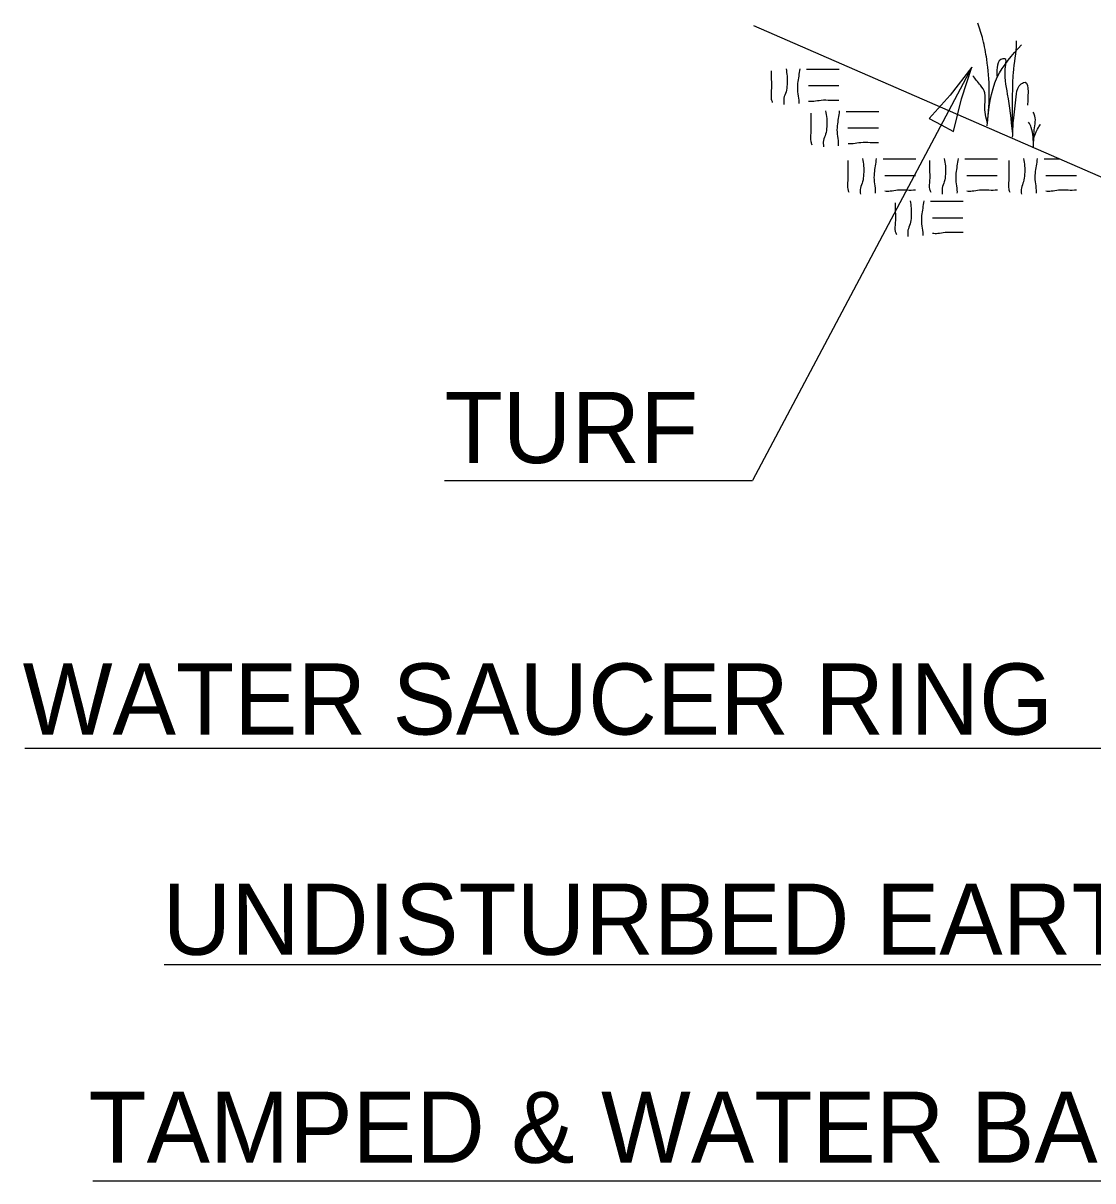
# Model space of a CAD drawing. Extents: x 0 to 2.83, y 0 to 1.83.
# Drawn here: x 1.6354 to 1.8264, y 1.2805 to 1.4872 of the extents above; entities that cross this region are included whole.
import ezdxf

# ---------------------------------------------------------------- set-up
doc = ezdxf.new("R2010")
doc.units = 0
doc.layers.add('RD_Pr_Roadway_Items', color=7, linetype='Continuous')
doc.layers.add('RD_Pr_Roadway_Notes', color=7, linetype='Continuous')

msp = doc.modelspace()

# ---------------------------------------------------------------- linework, layer by layer
at = {"layer": 'RD_Pr_Roadway_Items'}
msp.add_line((2.02156, 1.37532), (1.76585, 1.48668), dxfattribs=at)
for points in [[(1.80759, 1.46925), (1.80788, 1.47517), (1.80743, 1.48072), (1.80675, 1.48423), (1.80584, 1.48717)], [(1.81207, 1.46698), (1.81206, 1.47458), (1.8122, 1.47832), (1.81275, 1.48364), (1.81275, 1.48399)], [(1.80751, 1.46887), (1.80932, 1.47754), (1.81365, 1.48332)], [(1.81207, 1.46746), (1.81116, 1.47451), (1.81082, 1.47977), (1.81068, 1.4808), (1.81033, 1.4808), (1.80923, 1.47769)], [(1.76896, 1.47867), (1.76896, 1.47716), (1.76896, 1.47509), (1.76896, 1.47359), (1.76914, 1.47303)], [(1.77159, 1.47904), (1.77178, 1.47773), (1.77178, 1.47622), (1.77159, 1.47491), (1.77121, 1.47378), (1.77121, 1.47265)], [(1.77404, 1.47904), (1.77385, 1.47773), (1.77366, 1.47641), (1.77366, 1.47491), (1.77385, 1.4734), (1.77385, 1.47284)], [(1.78109, 1.47892), (1.7794, 1.47892), (1.77771, 1.47892), (1.7762, 1.47892), (1.77526, 1.47892)], [(1.80758, 1.46921), (1.80709, 1.47257), (1.80709, 1.47472), (1.8063, 1.47608), (1.80494, 1.47778)], [(1.78104, 1.47597), (1.77934, 1.47597), (1.77746, 1.47597), (1.77596, 1.47597), (1.77558, 1.47597)], [(1.81206, 1.46684), (1.8122, 1.46974), (1.81268, 1.47403), (1.81323, 1.47596), (1.81399, 1.47659), (1.81469, 1.47251)], [(1.78105, 1.47338), (1.77955, 1.47338), (1.77785, 1.47338), (1.77654, 1.47319), (1.77559, 1.47319)], [(1.77866, 1.4715), (1.77885, 1.47018), (1.77885, 1.46868), (1.77866, 1.46736), (1.77828, 1.46623), (1.77828, 1.4651)], [(1.78111, 1.4715), (1.78092, 1.47018), (1.78073, 1.46886), (1.78073, 1.46736), (1.78092, 1.46586), (1.78092, 1.46529)], [(1.78816, 1.47137), (1.78647, 1.47137), (1.78478, 1.47137), (1.78327, 1.47137), (1.78233, 1.47137)], [(1.77602, 1.47112), (1.77602, 1.46962), (1.77602, 1.46755), (1.77602, 1.46604), (1.77621, 1.46548)], [(1.81577, 1.46508), (1.81538, 1.46852), (1.81492, 1.46953)], [(1.81579, 1.4652), (1.81593, 1.46815), (1.81593, 1.47091), (1.81575, 1.47128)], [(1.7881, 1.46842), (1.78641, 1.46842), (1.78453, 1.46842), (1.78302, 1.46842), (1.78265, 1.46842)], [(1.81575, 1.46492), (1.81612, 1.4675), (1.81667, 1.46852), (1.81704, 1.46916)], [(1.78812, 1.46583), (1.78661, 1.46583), (1.78492, 1.46583), (1.7836, 1.46565), (1.78266, 1.46565)], [(1.78262, 1.46263), (1.78262, 1.46113), (1.78262, 1.45906), (1.78262, 1.45756), (1.78281, 1.45699)], [(1.78526, 1.46301), (1.78544, 1.46169), (1.78544, 1.46019), (1.78526, 1.45887), (1.78488, 1.45774), (1.78488, 1.45662)], [(1.7877, 1.46301), (1.78751, 1.46169), (1.78733, 1.46038), (1.78733, 1.45887), (1.78751, 1.45737), (1.78751, 1.4568)], [(1.79476, 1.46288), (1.79307, 1.46288), (1.79137, 1.46288), (1.78987, 1.46288), (1.78893, 1.46288)], [(1.79723, 1.46263), (1.79723, 1.46113), (1.79723, 1.45906), (1.79723, 1.45756), (1.79742, 1.45699)], [(1.79986, 1.46301), (1.80005, 1.46169), (1.80005, 1.46019), (1.79986, 1.45887), (1.79949, 1.45774), (1.79949, 1.45662)], [(1.80231, 1.46301), (1.80212, 1.46169), (1.80193, 1.46038), (1.80193, 1.45887), (1.80212, 1.45737), (1.80212, 1.4568)], [(1.80937, 1.46288), (1.80768, 1.46288), (1.80598, 1.46288), (1.80448, 1.46288), (1.80354, 1.46288)], [(1.81137, 1.46263), (1.81137, 1.46113), (1.81137, 1.45906), (1.81137, 1.45756), (1.81156, 1.45699)], [(1.814, 1.46301), (1.81419, 1.46169), (1.81419, 1.46019), (1.814, 1.45887), (1.81363, 1.45774), (1.81363, 1.45662)], [(1.81645, 1.46301), (1.81626, 1.46169), (1.81607, 1.46038), (1.81607, 1.45887), (1.81626, 1.45737), (1.81626, 1.4568)], [(1.8205, 1.46288), (1.82012, 1.46288), (1.81861, 1.46288), (1.81767, 1.46288)], [(1.7947, 1.45993), (1.79301, 1.45993), (1.79113, 1.45993), (1.78962, 1.45993), (1.78924, 1.45993)], [(1.80931, 1.45993), (1.80762, 1.45993), (1.80574, 1.45993), (1.80423, 1.45993), (1.80385, 1.45993)], [(1.82345, 1.45993), (1.82175, 1.45993), (1.81987, 1.45993), (1.81837, 1.45993), (1.81799, 1.45993)], [(1.79472, 1.45734), (1.79321, 1.45734), (1.79152, 1.45734), (1.7902, 1.45716), (1.78926, 1.45716)], [(1.80933, 1.45734), (1.80782, 1.45734), (1.80613, 1.45734), (1.80481, 1.45716), (1.80387, 1.45716)], [(1.82346, 1.45734), (1.82196, 1.45734), (1.82026, 1.45734), (1.81895, 1.45716), (1.81801, 1.45716)], [(1.7911, 1.45509), (1.7911, 1.45358), (1.7911, 1.45151), (1.7911, 1.45001), (1.79129, 1.44945)], [(1.79374, 1.45546), (1.79393, 1.45415), (1.79393, 1.45264), (1.79374, 1.45133), (1.79336, 1.4502), (1.79336, 1.44907)], [(1.79619, 1.45546), (1.796, 1.45415), (1.79581, 1.45283), (1.79581, 1.45133), (1.796, 1.44982), (1.796, 1.44926)], [(1.80324, 1.45534), (1.80155, 1.45534), (1.79986, 1.45534), (1.79835, 1.45534), (1.79741, 1.45534)], [(1.80318, 1.45239), (1.80149, 1.45239), (1.79961, 1.45239), (1.7981, 1.45239), (1.79773, 1.45239)], [(1.8032, 1.4498), (1.80169, 1.4498), (1.8, 1.4498), (1.79868, 1.44961), (1.79774, 1.44961)]]:
    msp.add_spline(points, degree=3, dxfattribs=at)
at = {"layer": 'RD_Pr_Roadway_Notes'}
for p, q in [((1.8048, 1.4793), (1.76559, 1.40555)), ((1.71063, 1.40555), (1.76559, 1.40555)), ((1.63565, 1.35774), (1.83747, 1.35774)), ((1.66053, 1.31913), (1.86272, 1.31913)), ((1.64782, 1.28053), (1.90509, 1.28053))]:
    msp.add_line(p, q, dxfattribs=at)
msp.add_lwpolyline([(1.79717, 1.47015), (1.79932, 1.469), (1.80148, 1.46786), (1.80295, 1.47368), (1.8048, 1.4793), (1.80088, 1.47434)], close=True, dxfattribs=at)

# ---------------------------------------------------------------- texts
for s, p in [('TURF', (1.71063, 1.40865)), ('WATER SAUCER RING', (1.63529, 1.36019)), ('UNDISTURBED EARTH', (1.66025, 1.32088)), ('TAMPED & WATER BACKFILL', (1.64703, 1.28375))]:
    msp.add_text(s, height=0.0127, dxfattribs=at).set_placement(p)

doc.saveas('drawing.dxf')
